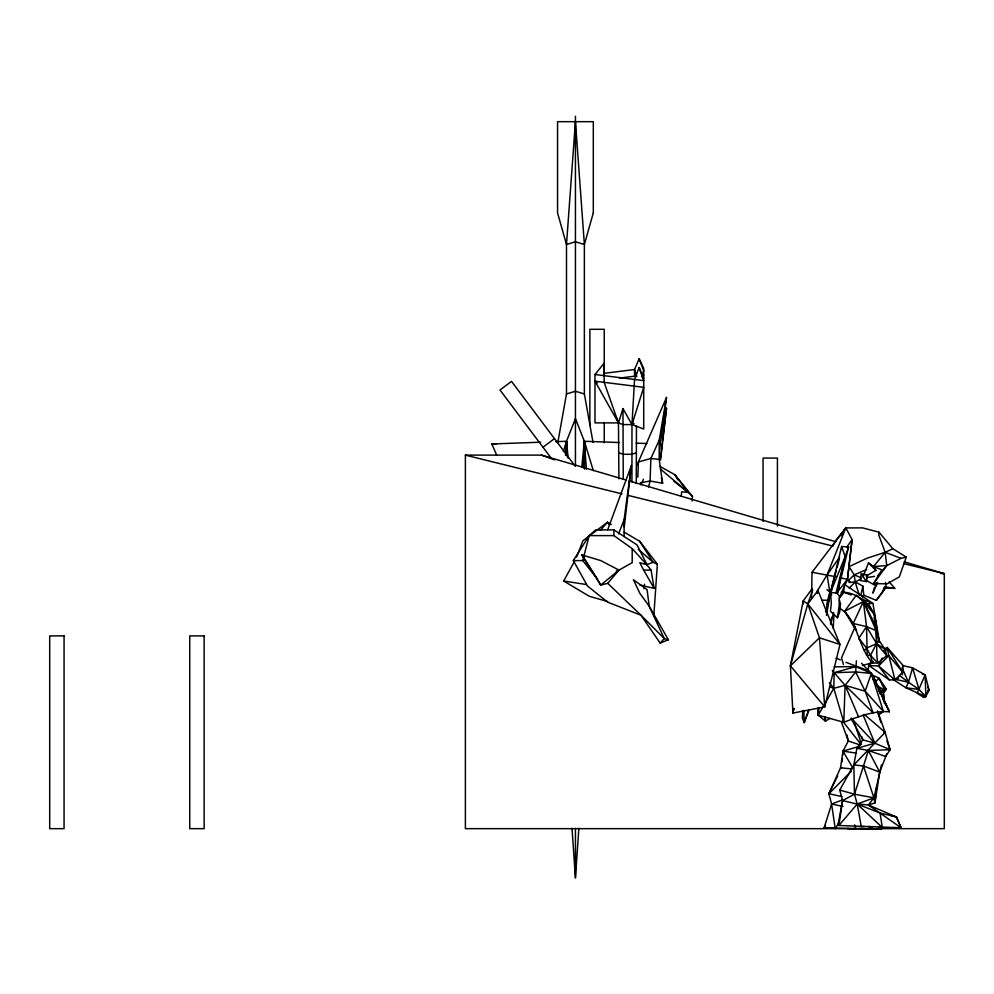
<?xml version="1.0" encoding="UTF-8"?>
<svg xmlns="http://www.w3.org/2000/svg" width="994" height="994" viewBox="0 0 994 994"><rect width="100%" height="100%" fill="white"/><g stroke="black" fill="none" stroke-linecap="round" stroke-linejoin="round"><path stroke-width="1.49" d="M631.936 482.003L631.973 424.587L634.545 379.484L639.13 367.594L643.714 378.329M636.259 483.519L636.458 425.842M566.431 455.227L566.493 441.274L575.439 418.685L584.373 441.274L593.343 470.696M803.14 604.004L803.177 600.935L812.334 588.473M811.551 597.456L812.036 572.271L845.832 527.913L862.568 527.889L878.957 532.175L892.91 548.75L906.267 557.112L899.297 576.905L887.046 583.851L873.589 583.565L881.504 570.481M832.313 670.403L834.19 672.727L833.792 688.32L843.819 722.278C858.282 716.699 873.552 710.586 889.344 711.766L873.403 676.777L871.328 673.398L861.475 663.222M583.54 467.627L584.373 441.274L619.436 442.541M873.304 679.809L873.403 676.777L868.172 670.652L845.993 662.339M856.406 660.799L855.685 671.944L845.086 685.338L843.819 722.278L818.199 715.195L818.46 707.666M839.557 608.092C858.63 620.231 857.474 647.106 872.608 663.023L877.752 663.023C874.397 644.124 881.355 622.256 869.352 605.681C861.624 598.202 852.504 591.703 841.247 592.312M637.813 477.17L638.372 461.999L666.502 397.476L659.618 449.785M583.13 467.441L584.373 441.274L586.361 469.093M833.27 628.258L833.941 614.292M902.353 674.864L903.124 665.495L887.145 647.492L884.722 648.97M572.01 828.362L575.439 877.727L578.856 828.362M653.816 615.895L657.357 564.17L639.726 541.308L624.22 532.188M565.499 455.177L566.493 441.274L555.82 441.659M802.829 710.673L802.32 717.854L804.183 722.626L809.029 709.902M692.135 500.939L692.47 496.379L674.839 474.697L660.028 466.434M842.166 761.578L842.403 758.596M842.626 755.614L842.962 751.129L848.329 740.99L846.925 735.026M878.957 532.175L878.708 534.809L885.169 552.291L886.735 565.611L873.589 583.565M581.751 467.478L584.373 441.274L584.509 469.18M868.172 670.652L868.843 663.843M875.851 794.069L874.931 802.941L868.383 804.941L857.213 804.059L842.589 800.592L839.719 790.068L853.846 764.92L885.132 732.392L877.677 711.282M876.149 791.112L876.459 788.155M837.855 588.498L837.37 593.095L830.487 592.474L826.884 589.566M644 588.783L644.485 584.273M660.6 459.986L666.502 408.186L663.532 416.809M681.176 496.354L681.698 491.794L688.295 492.465L692.47 496.379M624.269 526.932L631.389 465.527L607.707 529.703M660.513 457.451L662.203 443.597M662.576 440.516L666.502 408.186M637.974 465.018L638.372 461.999L650.871 458.445L659.208 459.439L662.6 483.246L650.088 481.009L640.36 482.749M624.095 536.536L624.095 519.713L631.389 465.527M836.265 570.568L830.487 592.474L831.332 603.109L830.462 611.273L837.445 617.721L839.11 606.203L839.309 595.766L836.153 592.536L845.161 556.677L848.59 547.073L841.62 546.452L826.163 610.378M861.264 573.898L860.282 580.508L866.42 581.602L867.402 574.992L861.264 573.898L866.42 581.602M886.822 753.725L879.715 772.102L874.931 802.941L873.925 797.822L854.467 794.194L842.589 800.592L838.874 825.492L901.073 827.754L896.426 817.006L868.383 804.941L873.925 797.822L881.492 764.908M803.015 713.369L803.475 710.362M876.472 583.056L876.025 585.926L866.147 580.359M792.914 713.071L793.659 708.585L792.914 713.071L824.747 706.896L839.98 644.435L817.963 590.523L807.787 603.892L790.404 665.818L792.914 713.071L793.846 708.536M659.208 459.439L659.208 440.218L666.502 397.476M826.424 615.348L830.487 592.474L845.161 556.677L841.62 546.452L842.03 548.651M557.833 442.454L566.493 393.959L566.493 244.487L575.439 121.678L584.373 244.487L584.373 393.959L593.033 442.454M864.295 826.523L861.289 826.635L857.213 804.059L854.467 794.194L853.846 764.92L856.89 748.296L862.817 739.834L862.009 736.939M842.589 800.592L838.054 824.622L838.874 825.492L857.213 804.059L873.925 797.822L863.488 766.001L868.371 750.482L890.102 749.687L885.132 732.392L864.295 714.388M790.404 665.818L819.466 637.813L824.747 706.896L790.404 665.818L803.177 600.935L807.787 603.892L839.98 644.435L819.466 637.813L807.787 603.892L812.694 590.113M817.341 593.555L817.963 590.523M845.161 556.677L837.37 593.095L848.59 547.073M860.854 595.157L862.879 586.137L855.175 581.9L849.075 582.521M830.45 623.213L831.841 617.187M826.809 604.178L829.244 593.716M863.14 597.767L863.761 595.182L862.879 586.137M830.624 624.481L833.606 612.503M648.622 486.886L650.088 481.009L650.871 458.445L659.208 440.218M825.567 612.018L831.692 589.765M607.732 583.329L641.018 615.249L660.178 643.106L664.278 638.608L649.231 606.265L647.069 589.616L633.427 579.738L639.887 593.418L649.231 606.265L668.378 639.776L664.278 638.608L641.018 615.249L607.732 602.178L587.566 586.1L573.314 560.579L589.206 535.604L613.919 535.604L632.196 548.638L632.196 562.703L618.976 570.084L607.732 583.329L600.724 585.093L596.996 578.558L582.745 560.579L589.206 535.604L595.667 529.901L613.919 529.901L637.042 544.898L646.783 564.182M837.035 567.649L839.334 558.876M874.459 587.367L872.894 593.132L877.553 582.347M632.843 421.655L631.973 424.587L622.965 424.587L618.454 422.885L594.984 422.885L594.984 374.502L604.141 363.183L604.141 382.342L618.454 422.885L618.927 478.884M563.349 451.562L566.493 441.274L568.195 458.234M634.222 423.73L631.973 424.587L643.714 387.325L594.984 381.187L618.454 422.885L622.965 408.596L631.973 424.587L643.714 429.023L643.714 368.364L639.13 358.784L634.545 369.519L634.545 376.204L619.349 378.118M859.04 746.444L842.962 751.129L840.551 767.79L828.872 793.721L831.593 804.047L824.101 827.853L881.405 829.207L879.814 826.859M868.371 750.482L885.617 756.496L890.102 749.687L874.857 743.226L856.89 748.296L868.371 750.482L879.715 772.102L863.488 766.001L854.467 794.194L839.719 790.068M855.871 666.576L834.19 672.727L845.086 685.338L873.117 712.822L865.178 691.252L871.328 673.398L855.871 666.576L834.14 666.875M641.677 376.502L643.714 370.675L639.13 358.784M808.88 709.641L804.183 722.626L803.91 710.909M884.486 586.771L882.436 592.225L876.323 600.364L863.761 595.182L861.972 596.673M576.682 556.988L582.931 540.724L607.421 522.31L611.298 524.596M618.541 533.989L624.095 519.713M863.003 576.868L868.483 562.877L873.552 566.543L882.796 570.233L886.735 565.611L901.011 558.355L906.267 557.112M837.445 617.721L839.694 612.093L840.514 603.93L839.334 599.867M922.357 674.205L925.178 674.914L917.139 693.265L923.861 697.502L925.836 696.57L929.03 689.911L925.178 674.914L912.554 667.806L902.341 665.495M839.607 597.27L847.447 579.378L852.082 539.618L845.832 527.913L835.966 540.276L833.034 545.669M855.089 626.903L841.533 657.866L843.508 664.651M640.968 484.898L643.466 479.257M856.604 630.345L853.212 623.524L863.351 601.606L856.319 595.157L844.701 611.198L854.654 628.071M898.601 678.07L895.01 679.908L889.344 679.908L878.559 665.98L882.237 658.065M885.306 651.455L887.145 647.492L902.701 672.13L895.01 679.908L878.559 665.98L869.004 665.607L871.415 660.612M841.993 796.592L828.872 793.721L837.656 775.817M872.608 663.023L870.446 655.381L876.534 643.652L879.268 640.894L875.316 625.189L874.434 614.217L863.351 601.606L844.701 611.198L854.293 625.686M642.397 377.546L643.714 375.049M607.694 601.556L589.318 596.301L563.66 581.005L574.694 561.001M825.554 825.244L824.101 827.853L832.885 827.828M823.405 706.237L818.199 715.195L825.43 721.184L830.102 718.264M825.629 702.398L833.792 688.32L845.086 685.338L865.178 691.252L883.393 711.456L871.328 673.398L855.685 671.944L834.19 672.727M841.011 535.803L845.832 527.913L827.157 574.793L816.981 591.442M839.184 822.448L835.221 828.623L831.593 804.047L842.403 799.921M860.543 640.558L858.766 638.31L866.569 626.618L863.351 601.606L869.352 605.681L870.906 609.72M923.861 697.502L929.03 689.911L927.75 687.252M839.619 557.212L827.157 574.793L830.04 594.188M846.739 547.16L852.082 539.618L847.447 579.378L836.439 593.232M876.323 600.364L886.139 587.056L885.443 582.472M839.595 598.053L843.931 592.262L843.819 586.758M866.122 576.11L875.9 570.357L873.552 566.543L885.169 552.291L892.91 548.75M600.351 530.374L607.421 522.31L609.707 524.31M864.333 650.71L866.631 648.138L876.534 643.652L885.095 649.343L886.735 655.605L877.752 663.023L870.446 655.381L866.631 648.138L858.766 638.31M877.578 575.861L879.665 573.613M849.249 588.224L855.175 581.9L861.239 578.868M878.559 665.98L888.81 655.605L887.145 647.492L883.952 650.697M874.931 682.319L879.031 678.194L886.35 689.153L883.355 692.458L878.224 689.6M873.279 661.345L869.004 665.607L889.344 679.908M828.872 793.721L851.336 771.232M848.068 580.844L854.181 574.855L866.644 569.512M879.715 693.65L882.051 691.7M618.976 570.084L600.724 585.093L581.875 554.925L600.724 560.579L618.976 570.084L616.23 571.14M879.292 827.02L881.405 829.207L858.928 828.474M542.985 447.25L554.478 438.615M882.138 592.436L886.139 587.056L894.786 588.336L889.183 581.813M878.671 714.152L883.964 711.319M878.447 714.587L881.007 713.344M660.178 643.106L668.378 639.776M927.564 690.495L929.03 689.911M636.359 452.63L631.948 454.295L623.126 454.295L618.703 452.63M646.585 564.741L653.182 562.318L657.357 564.17M566.493 393.959L575.439 391.263L584.373 393.959M862.444 665.458L871.117 663.135M841.719 767.554L840.551 767.79L852.044 768.946M878.696 691.464L881.715 690.967M866.992 577.551L874.558 576.346M604.141 373.346L634.545 369.519L636.843 376.651M866.93 603.905L872.894 603.358L879.491 642M872.247 676.864L873.403 676.777L889.344 711.766L871.328 673.398M873.552 566.543L886.735 565.611M496.789 455.264L491.781 443.97L540.574 442.206M821.963 600.277L827.94 600.19M870.446 655.381L867.19 655.406L866.569 626.618L853.212 623.524M904.167 561.834L944.3 573.65L944.3 828.661L465.391 828.661L465.391 455.115L541.531 455.115L626.257 480.052M573.314 560.579L582.745 560.579M651.082 570.084L646.783 564.691L639.801 562.703L643.652 570.084L651.082 570.084L654.127 588.336L639.887 585.056M941.256 573.65L944.3 573.65L903.633 563.586M867.551 828.487L873.415 828.661M884.262 588.013L894.786 588.336L890.45 587.901M636.21 443.15L646.883 443.535M491.781 443.97L496.354 444.132M847.348 828.499L855.996 829.095L854.542 824.809M883.691 732.28L885.132 732.392M888.636 749.575L890.102 749.687L886.896 740.99M853.846 764.92L863.488 766.001M594.984 374.502L643.714 380.64L639.13 367.594M856.555 753.179L842.962 751.129L852.728 767.803M563.66 581.005L586.298 584.522M812.036 572.271L835.855 576.756M831.593 804.047L843.011 806.42M840.203 577.738L847.447 579.378L850.243 582.273M894.414 679.088L908.479 682.294L919.028 689.463L925.836 696.57L925.178 674.914M880.075 813.017L882.287 827.505L857.213 804.059L880.075 813.017L896.426 817.006L901.073 827.754L868.383 804.941L870.769 806.519M465.391 455.115L622.02 493.881M628.034 495.372L832.86 546.066M863.152 715.195L874.857 743.226L862.817 739.834L851.075 718.463M890.661 815.341L896.426 817.006M629.227 480.922L835.805 541.718M860.593 745.127L848.329 740.99L841.309 721.694M853.933 828.412L855.996 829.095M541.531 455.115L554.664 459.874M829.704 686.804L833.792 688.32L829.344 682.605M925.836 696.57L905.919 687.798L892.786 679.225M901.011 558.355L885.169 552.291L867.016 558.23L849.025 566.63L854.181 574.855L855.175 581.9L859.276 595.207M843.931 592.262L851.175 595.033M859.86 598.363L872.894 603.358L845.037 584.845M876.248 630.606L863.351 601.606L875.316 625.189L876.248 630.606L866.569 626.618L876.534 643.652L886.735 655.605M854.181 574.855L861.077 577.7M836.116 658.103L840.352 659.917M871.477 674.591L879.031 678.194L885.033 690.706L877.615 685.81M883.89 687.376L886.35 689.153L883.355 692.458L877.056 686.394M899.446 675.522L908.479 682.294L905.919 687.798L919.028 689.463L912.554 667.806L908.479 682.294L902.055 667.806M594.984 381.187L597.27 382.938M673.845 481.171L688.295 492.465L674.839 474.697L678.007 479.891M660.376 469.019L688.295 492.465M638.31 549.322L653.182 562.318L639.726 541.308M869.079 826.3L872.471 829.418L871.502 826.536M868.483 562.877L875.9 570.357M851.361 718.215L874.857 743.226M632.196 548.638L646.783 564.691M607.421 522.31L609.508 524.608M902.701 672.13L888.81 655.605L895.01 679.908M842.577 721.06L861.04 744.419M574.855 465.764L511.5 381.373L500.007 389.996L551.322 458.346M879.268 640.894L885.095 649.343M581.875 554.925L596.996 578.558M643.652 570.084L654.127 588.336M855.685 671.944L865.178 691.252M830.487 592.474L831.667 595.071M845.086 685.338L858.493 716.674M873.999 617.821L876.074 623.213M617.025 418.598L618.454 422.885M854.852 724.079L861.487 744.146M877.59 711.282L880.846 722.476M661.37 477.716L662.6 483.246M832.748 581.726L833.245 584.385M824.61 716.674L825.43 721.184L825.331 716.711M883.132 698.123L883.591 701.006M884.411 703.578L883.231 690.731L883.964 700.956M875.316 625.189L876.534 643.652M567.226 456.668L566.493 441.274L566.94 455.227M623.25 478.984L622.965 408.596M777.42 526L777.42 458.072L763.057 458.072L763.057 521.378M613.919 529.901L613.919 535.604M604.24 374.651L604.24 329.3L589.877 329.3L589.877 425.507M604.24 422.4L604.24 442.802M575.439 116.273L575.439 466.248M575.439 828.35L575.439 877.727M818.584 707.604L818.199 715.195L818.671 707.591M593.306 212.902L584.373 244.487L575.439 241.79L566.493 244.487L557.559 212.902L557.559 121.678L593.306 121.678L593.306 212.902M64.063 635.899L49.7 635.899L49.7 828.661L64.063 828.661L64.063 635.899M204.13 635.899L189.755 635.899L189.755 828.661L204.13 828.661L204.13 635.899"/></g></svg>
